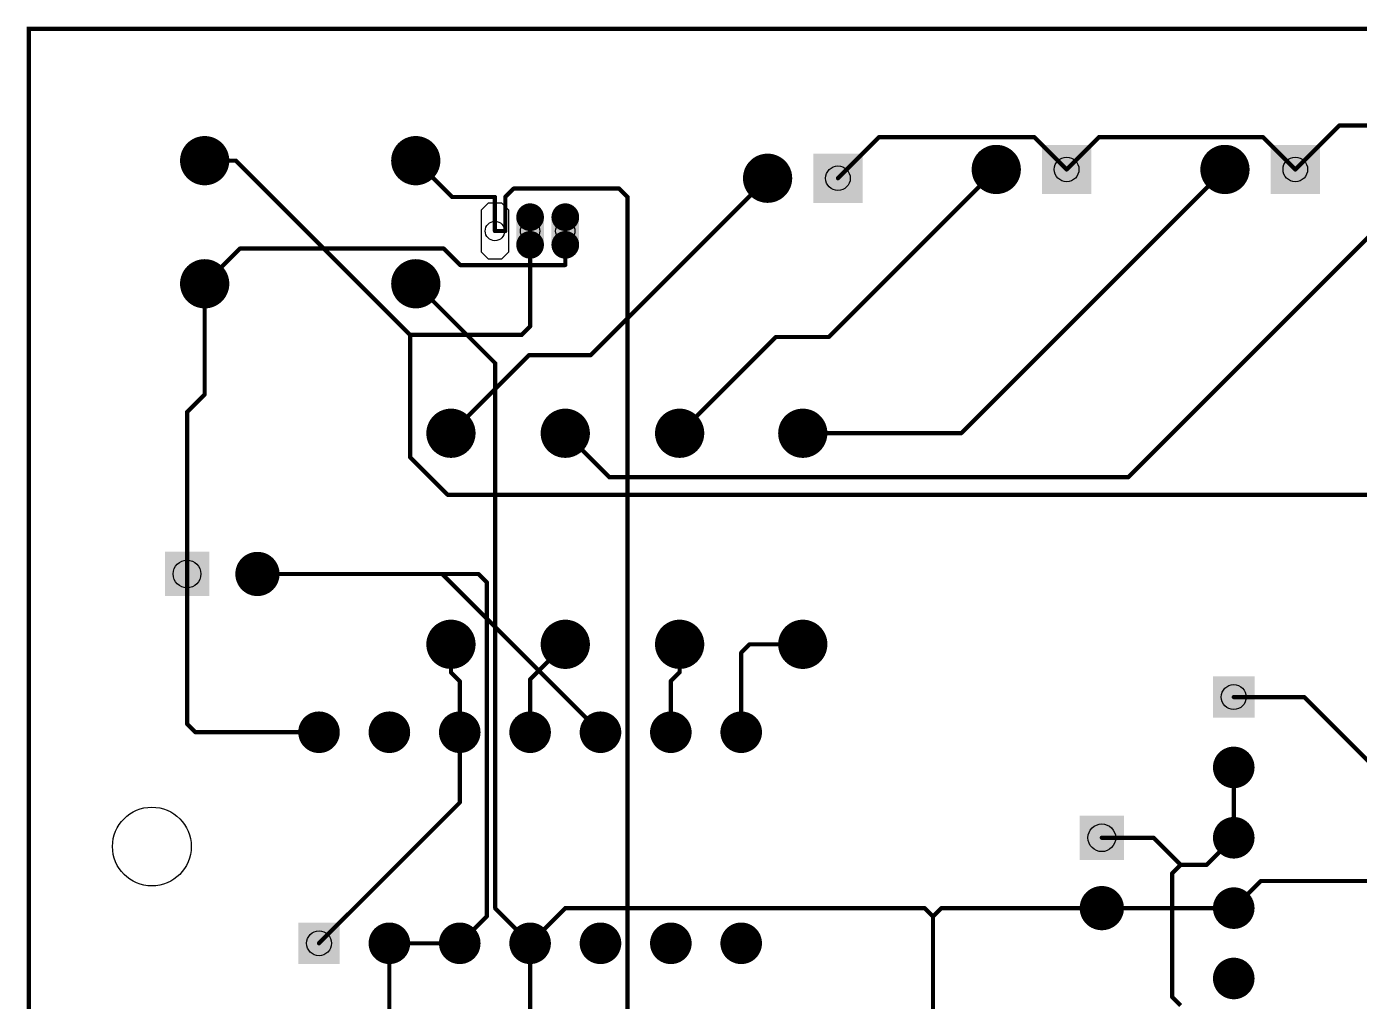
# Model space of a CAD drawing. Extents: x 0 to 4.18, y 0 to 3.93.
# Drawn here: x -0.003 to 1.891, y 2.542 to 3.928 of the extents above; entities that cross this region are included whole.
import ezdxf

# ---------------------------------------------------------------- set-up
doc = ezdxf.new("R2010")
doc.units = 0
for name, color, linetype in [('Board_Outline', 13, 'CONTINUOUS'), ('Bottom', 6, 'CONTINUOUS'), ('Drill_Bottom', 8, 'CONTINUOUS'), ('Drill_Top', 7, 'CONTINUOUS'), ('Top', 5, 'CONTINUOUS')]:
    doc.layers.add(name, color=color, linetype=linetype)

msp = doc.modelspace()

# ---------------------------------------------------------------- linework, layer by layer
at = {"layer": 'Board_Outline', "linetype": 'CONTINUOUS', "const_width": 0.006}
msp.add_lwpolyline([(0, 3.925), (4.1625, 3.925), (4.175, 0.0125), (0, 0), (0, 1.9), (0, 3.925)], dxfattribs=at)
at = {"layer": 'Bottom', "linetype": 'CONTINUOUS', "const_width": 0.006}
for points in [[(1.8625, 3.7875), (1.8, 3.725)], [(2.0375, 3.7875), (1.8625, 3.7875)], [(1.2085, 3.771), (1.15, 3.7125)], [(1.429, 3.771), (1.2085, 3.771)], [(1.475, 3.725), (1.429, 3.771)], [(0.55, 3.7375), (0.6016, 3.6859)], [(1.375, 3.725), (1.1369, 3.4869)], [(0.6773, 3.6859), (0.6893, 3.6979)], [(0.6893, 3.6979), (0.839, 3.6979)], [(0.839, 3.6979), (0.851, 3.6859)], [(0.6016, 3.6859), (0.6625, 3.6859)], [(0.6625, 3.6859), (0.6625, 3.6375)], [(0.6773, 3.6375), (0.6773, 3.6859)], [(0.851, 3.6859), (0.851, 2.4993)], [(0.6625, 3.6375), (0.6773, 3.6375)], [(0.7625, 3.6375), (0.7625, 3.5891)], [(0.3, 3.6125), (0.25, 3.5625)], [(0.5898, 3.6125), (0.3, 3.6125)], [(0.6132, 3.5891), (0.5898, 3.6125)], [(0.7625, 3.5891), (0.6132, 3.5891)], [(0.25, 3.5625), (0.25, 3.4053)], [(0.663, 3.4495), (0.55, 3.5625)], [(1.0619, 3.4869), (0.925, 3.35)], [(1.1369, 3.4869), (1.0619, 3.4869)], [(0.663, 2.6745), (0.663, 3.4495)], [(0.25, 3.4053), (0.225, 3.3803)], [(0.225, 3.3803), (0.225, 3.15)], [(0.225, 3.15), (0.225, 2.937)], [(0.639, 3.15), (0.325, 3.15)], [(0.651, 3.138), (0.639, 3.15)], [(0.651, 2.6635), (0.651, 3.138)], [(0.6, 3.05), (0.6, 3.0102)], [(0.7625, 3.05), (0.7125, 3)], [(0.925, 3.05), (0.925, 3.0103)], [(1.0245, 3.05), (1.0125, 3.038)], [(1.1, 3.05), (1.0245, 3.05)], [(1.0125, 3.038), (1.0125, 2.925)], [(0.6, 3.0102), (0.6125, 2.9977)], [(0.925, 3.0103), (0.9125, 2.9978)], [(0.6125, 2.9977), (0.6125, 2.925)], [(0.7125, 3), (0.7125, 2.925)], [(0.9125, 2.9978), (0.9125, 2.925)], [(0.225, 2.937), (0.237, 2.925)], [(0.237, 2.925), (0.4125, 2.925)], [(0.6125, 2.925), (0.6125, 2.825)], [(1.7125, 2.875), (1.7125, 2.775)], [(0.6125, 2.825), (0.4125, 2.625)], [(1.5985, 2.775), (1.525, 2.775)], [(1.637, 2.7365), (1.5985, 2.775)], [(1.7125, 2.775), (1.674, 2.7365)], [(1.637, 2.7365), (1.625, 2.7245)], [(1.625, 2.7245), (1.625, 2.5485)], [(1.674, 2.7365), (1.637, 2.7365)], [(0.7125, 2.625), (0.663, 2.6745)], [(0.6125, 2.625), (0.651, 2.6635)], [(0.5125, 2.625), (0.5125, 2.4875)], [(0.7125, 2.413), (0.7125, 2.625)], [(1.625, 2.5485), (1.637, 2.5365)]]:
    msp.add_lwpolyline(points, dxfattribs=at)
at = {"layer": 'Bottom', "linetype": 'CONTINUOUS'}
for points, const_width in [([(1.861, 3.7875, 1), (1.864, 3.7875, 1), (1.861, 3.7875, 1)], 0.003), ([(1.861, 3.7875, 1), (1.864, 3.7875, 1), (1.861, 3.7875, 1)], 0.003), ([(0.2675, 3.7375, 1), (0.2325, 3.7375, 1), (0.2675, 3.7375, 1)], 0.035), ([(0.5675, 3.7375, 1), (0.5325, 3.7375, 1), (0.5675, 3.7375, 1)], 0.035), ([(1.207, 3.771, 1), (1.21, 3.771, 1), (1.207, 3.771, 1)], 0.003), ([(1.207, 3.771, 1), (1.21, 3.771, 1), (1.207, 3.771, 1)], 0.003), ([(1.4275, 3.771, 1), (1.4305, 3.771, 1), (1.4275, 3.771, 1)], 0.003), ([(1.4275, 3.771, 1), (1.4305, 3.771, 1), (1.4275, 3.771, 1)], 0.003), ([(1.3925, 3.725, 1), (1.3575, 3.725, 1), (1.3925, 3.725, 1)], 0.035), ([(1.7175, 3.725, 1), (1.6825, 3.725, 1), (1.7175, 3.725, 1)], 0.035), ([(0.5485, 3.7375, 1), (0.5515, 3.7375, 1), (0.5485, 3.7375, 1)], 0.003), ([(1.0675, 3.7125, 1), (1.0325, 3.7125, 1), (1.0675, 3.7125, 1)], 0.035), ([(1.1485, 3.7125, 1), (1.1515, 3.7125, 1), (1.1485, 3.7125, 1)], 0.003), ([(1.3735, 3.725, 1), (1.3765, 3.725, 1), (1.3735, 3.725, 1)], 0.003), ([(1.4735, 3.725, 1), (1.4765, 3.725, 1), (1.4735, 3.725, 1)], 0.003), ([(1.7985, 3.725, 1), (1.8015, 3.725, 1), (1.7985, 3.725, 1)], 0.003), ([(0.6878, 3.6979, 1), (0.6908, 3.6979, 1), (0.6878, 3.6979, 1)], 0.003), ([(0.6878, 3.6979, 1), (0.6908, 3.6979, 1), (0.6878, 3.6979, 1)], 0.003), ([(0.8375, 3.6979, 1), (0.8405, 3.6979, 1), (0.8375, 3.6979, 1)], 0.003), ([(0.8375, 3.6979, 1), (0.8405, 3.6979, 1), (0.8375, 3.6979, 1)], 0.003), ([(0.6001, 3.6859, 1), (0.6031, 3.6859, 1), (0.6001, 3.6859, 1)], 0.003), ([(0.6001, 3.6859, 1), (0.6031, 3.6859, 1), (0.6001, 3.6859, 1)], 0.003), ([(0.661, 3.6859, 1), (0.664, 3.6859, 1), (0.661, 3.6859, 1)], 0.003), ([(0.661, 3.6859, 1), (0.664, 3.6859, 1), (0.661, 3.6859, 1)], 0.003), ([(0.6758, 3.6859, 1), (0.6788, 3.6859, 1), (0.6758, 3.6859, 1)], 0.003), ([(0.6758, 3.6859, 1), (0.6788, 3.6859, 1), (0.6758, 3.6859, 1)], 0.003), ([(0.7223, 3.6572, 1), (0.7027, 3.6572, 1), (0.7223, 3.6572, 1)], 0.0197), ([(0.7723, 3.6572, 1), (0.7527, 3.6572, 1), (0.7723, 3.6572, 1)], 0.0197), ([(0.8495, 3.6859, 1), (0.8525, 3.6859, 1), (0.8495, 3.6859, 1)], 0.003), ([(0.8495, 3.6859, 1), (0.8525, 3.6859, 1), (0.8495, 3.6859, 1)], 0.003), ([(0.661, 3.6375, 1), (0.664, 3.6375, 1), (0.661, 3.6375, 1)], 0.003), ([(0.661, 3.6375, 1), (0.664, 3.6375, 1), (0.661, 3.6375, 1)], 0.003), ([(0.6758, 3.6375, 1), (0.6788, 3.6375, 1), (0.6758, 3.6375, 1)], 0.003), ([(0.6758, 3.6375, 1), (0.6788, 3.6375, 1), (0.6758, 3.6375, 1)], 0.003), ([(0.7223, 3.6178, 1), (0.7027, 3.6178, 1), (0.7223, 3.6178, 1)], 0.0197), ([(0.7723, 3.6178, 1), (0.7527, 3.6178, 1), (0.7723, 3.6178, 1)], 0.0197), ([(0.761, 3.6375, 1), (0.764, 3.6375, 1), (0.761, 3.6375, 1)], 0.003), ([(0.2985, 3.6125, 1), (0.3015, 3.6125, 1), (0.2985, 3.6125, 1)], 0.003), ([(0.2985, 3.6125, 1), (0.3015, 3.6125, 1), (0.2985, 3.6125, 1)], 0.003), ([(0.5883, 3.6125, 1), (0.5913, 3.6125, 1), (0.5883, 3.6125, 1)], 0.003), ([(0.5883, 3.6125, 1), (0.5913, 3.6125, 1), (0.5883, 3.6125, 1)], 0.003), ([(0.2675, 3.5625, 1), (0.2325, 3.5625, 1), (0.2675, 3.5625, 1)], 0.035), ([(0.5675, 3.5625, 1), (0.5325, 3.5625, 1), (0.5675, 3.5625, 1)], 0.035), ([(0.6117, 3.5891, 1), (0.6147, 3.5891, 1), (0.6117, 3.5891, 1)], 0.003), ([(0.6117, 3.5891, 1), (0.6147, 3.5891, 1), (0.6117, 3.5891, 1)], 0.003), ([(0.761, 3.5891, 1), (0.764, 3.5891, 1), (0.761, 3.5891, 1)], 0.003), ([(0.761, 3.5891, 1), (0.764, 3.5891, 1), (0.761, 3.5891, 1)], 0.003), ([(0.2485, 3.5625, 1), (0.2515, 3.5625, 1), (0.2485, 3.5625, 1)], 0.003), ([(0.2485, 3.5625, 1), (0.2515, 3.5625, 1), (0.2485, 3.5625, 1)], 0.003), ([(0.5485, 3.5625, 1), (0.5515, 3.5625, 1), (0.5485, 3.5625, 1)], 0.003), ([(1.0604, 3.4869, 1), (1.0634, 3.4869, 1), (1.0604, 3.4869, 1)], 0.003), ([(1.0604, 3.4869, 1), (1.0634, 3.4869, 1), (1.0604, 3.4869, 1)], 0.003), ([(1.1354, 3.4869, 1), (1.1384, 3.4869, 1), (1.1354, 3.4869, 1)], 0.003), ([(1.1354, 3.4869, 1), (1.1384, 3.4869, 1), (1.1354, 3.4869, 1)], 0.003), ([(0.6615, 3.4495, 1), (0.6645, 3.4495, 1), (0.6615, 3.4495, 1)], 0.003), ([(0.6615, 3.4495, 1), (0.6645, 3.4495, 1), (0.6615, 3.4495, 1)], 0.003), ([(0.2485, 3.4053, 1), (0.2515, 3.4053, 1), (0.2485, 3.4053, 1)], 0.003), ([(0.2485, 3.4053, 1), (0.2515, 3.4053, 1), (0.2485, 3.4053, 1)], 0.003), ([(0.2235, 3.3803, 1), (0.2265, 3.3803, 1), (0.2235, 3.3803, 1)], 0.003), ([(0.2235, 3.3803, 1), (0.2265, 3.3803, 1), (0.2235, 3.3803, 1)], 0.003), ([(0.6175, 3.35, 1), (0.5825, 3.35, 1), (0.6175, 3.35, 1)], 0.035), ([(0.78, 3.35, 1), (0.745, 3.35, 1), (0.78, 3.35, 1)], 0.035), ([(0.9425, 3.35, 1), (0.9075, 3.35, 1), (0.9425, 3.35, 1)], 0.035), ([(1.1175, 3.35, 1), (1.0825, 3.35, 1), (1.1175, 3.35, 1)], 0.035), ([(0.9235, 3.35, 1), (0.9265, 3.35, 1), (0.9235, 3.35, 1)], 0.003), ([(0.3407, 3.15, 1), (0.3093, 3.15, 1), (0.3407, 3.15, 1)], 0.0315), ([(0.2235, 3.15, 1), (0.2265, 3.15, 1), (0.2235, 3.15, 1)], 0.003), ([(0.2235, 3.15, 1), (0.2265, 3.15, 1), (0.2235, 3.15, 1)], 0.003), ([(0.3235, 3.15, 1), (0.3265, 3.15, 1), (0.3235, 3.15, 1)], 0.003), ([(0.6375, 3.15, 1), (0.6405, 3.15, 1), (0.6375, 3.15, 1)], 0.003), ([(0.6375, 3.15, 1), (0.6405, 3.15, 1), (0.6375, 3.15, 1)], 0.003), ([(0.6495, 3.138, 1), (0.6525, 3.138, 1), (0.6495, 3.138, 1)], 0.003), ([(0.6495, 3.138, 1), (0.6525, 3.138, 1), (0.6495, 3.138, 1)], 0.003), ([(0.6175, 3.05, 1), (0.5825, 3.05, 1), (0.6175, 3.05, 1)], 0.035), ([(0.78, 3.05, 1), (0.745, 3.05, 1), (0.78, 3.05, 1)], 0.035), ([(0.9425, 3.05, 1), (0.9075, 3.05, 1), (0.9425, 3.05, 1)], 0.035), ([(1.1175, 3.05, 1), (1.0825, 3.05, 1), (1.1175, 3.05, 1)], 0.035), ([(0.5985, 3.05, 1), (0.6015, 3.05, 1), (0.5985, 3.05, 1)], 0.003), ([(0.761, 3.05, 1), (0.764, 3.05, 1), (0.761, 3.05, 1)], 0.003), ([(0.9235, 3.05, 1), (0.9265, 3.05, 1), (0.9235, 3.05, 1)], 0.003), ([(1.023, 3.05, 1), (1.026, 3.05, 1), (1.023, 3.05, 1)], 0.003), ([(1.023, 3.05, 1), (1.026, 3.05, 1), (1.023, 3.05, 1)], 0.003), ([(1.0985, 3.05, 1), (1.1015, 3.05, 1), (1.0985, 3.05, 1)], 0.003), ([(1.011, 3.038, 1), (1.014, 3.038, 1), (1.011, 3.038, 1)], 0.003), ([(1.011, 3.038, 1), (1.014, 3.038, 1), (1.011, 3.038, 1)], 0.003), ([(0.5985, 3.0102, 1), (0.6015, 3.0102, 1), (0.5985, 3.0102, 1)], 0.003), ([(0.5985, 3.0102, 1), (0.6015, 3.0102, 1), (0.5985, 3.0102, 1)], 0.003), ([(0.9235, 3.0103, 1), (0.9265, 3.0103, 1), (0.9235, 3.0103, 1)], 0.003), ([(0.9235, 3.0103, 1), (0.9265, 3.0103, 1), (0.9235, 3.0103, 1)], 0.003), ([(0.611, 2.9977, 1), (0.614, 2.9977, 1), (0.611, 2.9977, 1)], 0.003), ([(0.611, 2.9977, 1), (0.614, 2.9977, 1), (0.611, 2.9977, 1)], 0.003), ([(0.711, 3, 1), (0.714, 3, 1), (0.711, 3, 1)], 0.003), ([(0.711, 3, 1), (0.714, 3, 1), (0.711, 3, 1)], 0.003), ([(0.911, 2.9978, 1), (0.914, 2.9978, 1), (0.911, 2.9978, 1)], 0.003), ([(0.911, 2.9978, 1), (0.914, 2.9978, 1), (0.911, 2.9978, 1)], 0.003), ([(0.2235, 2.937, 1), (0.2265, 2.937, 1), (0.2235, 2.937, 1)], 0.003), ([(0.2235, 2.937, 1), (0.2265, 2.937, 1), (0.2235, 2.937, 1)], 0.003), ([(0.4273, 2.925, 1), (0.3977, 2.925, 1), (0.4273, 2.925, 1)], 0.0295), ([(0.5273, 2.925, 1), (0.4977, 2.925, 1), (0.5273, 2.925, 1)], 0.0295), ([(0.6273, 2.925, 1), (0.5977, 2.925, 1), (0.6273, 2.925, 1)], 0.0295), ([(0.7273, 2.925, 1), (0.6977, 2.925, 1), (0.7273, 2.925, 1)], 0.0295), ([(0.8273, 2.925, 1), (0.7977, 2.925, 1), (0.8273, 2.925, 1)], 0.0295), ([(0.9273, 2.925, 1), (0.8977, 2.925, 1), (0.9273, 2.925, 1)], 0.0295), ([(1.0273, 2.925, 1), (0.9977, 2.925, 1), (1.0273, 2.925, 1)], 0.0295), ([(0.2355, 2.925, 1), (0.2385, 2.925, 1), (0.2355, 2.925, 1)], 0.003), ([(0.2355, 2.925, 1), (0.2385, 2.925, 1), (0.2355, 2.925, 1)], 0.003), ([(0.411, 2.925, 1), (0.414, 2.925, 1), (0.411, 2.925, 1)], 0.003), ([(0.611, 2.925, 1), (0.614, 2.925, 1), (0.611, 2.925, 1)], 0.003), ([(0.611, 2.925, 1), (0.614, 2.925, 1), (0.611, 2.925, 1)], 0.003), ([(0.711, 2.925, 1), (0.714, 2.925, 1), (0.711, 2.925, 1)], 0.003), ([(0.911, 2.925, 1), (0.914, 2.925, 1), (0.911, 2.925, 1)], 0.003), ([(1.011, 2.925, 1), (1.014, 2.925, 1), (1.011, 2.925, 1)], 0.003), ([(1.7273, 2.875, 1), (1.6977, 2.875, 1), (1.7273, 2.875, 1)], 0.0295), ([(1.711, 2.875, 1), (1.714, 2.875, 1), (1.711, 2.875, 1)], 0.003), ([(0.611, 2.825, 1), (0.614, 2.825, 1), (0.611, 2.825, 1)], 0.003), ([(0.611, 2.825, 1), (0.614, 2.825, 1), (0.611, 2.825, 1)], 0.003), ([(1.7273, 2.775, 1), (1.6977, 2.775, 1), (1.7273, 2.775, 1)], 0.0295), ([(1.5235, 2.775, 1), (1.5265, 2.775, 1), (1.5235, 2.775, 1)], 0.003), ([(1.597, 2.775, 1), (1.6, 2.775, 1), (1.597, 2.775, 1)], 0.003), ([(1.597, 2.775, 1), (1.6, 2.775, 1), (1.597, 2.775, 1)], 0.003), ([(1.711, 2.775, 1), (1.714, 2.775, 1), (1.711, 2.775, 1)], 0.003), ([(1.711, 2.775, 1), (1.714, 2.775, 1), (1.711, 2.775, 1)], 0.003), ([(1.6235, 2.7245, 1), (1.6265, 2.7245, 1), (1.6235, 2.7245, 1)], 0.003), ([(1.6235, 2.7245, 1), (1.6265, 2.7245, 1), (1.6235, 2.7245, 1)], 0.003), ([(1.6355, 2.7365, 1), (1.6385, 2.7365, 1), (1.6355, 2.7365, 1)], 0.003), ([(1.6355, 2.7365, 1), (1.6385, 2.7365, 1), (1.6355, 2.7365, 1)], 0.003), ([(1.6355, 2.7365, 1), (1.6385, 2.7365, 1), (1.6355, 2.7365, 1)], 0.003), ([(1.6725, 2.7365, 1), (1.6755, 2.7365, 1), (1.6725, 2.7365, 1)], 0.003), ([(1.6725, 2.7365, 1), (1.6755, 2.7365, 1), (1.6725, 2.7365, 1)], 0.003), ([(1.5407, 2.675, 1), (1.5093, 2.675, 1), (1.5407, 2.675, 1)], 0.0315), ([(1.7273, 2.675, 1), (1.6977, 2.675, 1), (1.7273, 2.675, 1)], 0.0295), ([(0.6615, 2.6745, 1), (0.6645, 2.6745, 1), (0.6615, 2.6745, 1)], 0.003), ([(0.6615, 2.6745, 1), (0.6645, 2.6745, 1), (0.6615, 2.6745, 1)], 0.003), ([(0.5273, 2.625, 1), (0.4977, 2.625, 1), (0.5273, 2.625, 1)], 0.0295), ([(0.6273, 2.625, 1), (0.5977, 2.625, 1), (0.6273, 2.625, 1)], 0.0295), ([(0.6495, 2.6635, 1), (0.6525, 2.6635, 1), (0.6495, 2.6635, 1)], 0.003), ([(0.6495, 2.6635, 1), (0.6525, 2.6635, 1), (0.6495, 2.6635, 1)], 0.003), ([(0.7273, 2.625, 1), (0.6977, 2.625, 1), (0.7273, 2.625, 1)], 0.0295), ([(0.8273, 2.625, 1), (0.7977, 2.625, 1), (0.8273, 2.625, 1)], 0.0295), ([(0.9273, 2.625, 1), (0.8977, 2.625, 1), (0.9273, 2.625, 1)], 0.0295), ([(1.0273, 2.625, 1), (0.9977, 2.625, 1), (1.0273, 2.625, 1)], 0.0295), ([(0.411, 2.625, 1), (0.414, 2.625, 1), (0.411, 2.625, 1)], 0.003), ([(0.511, 2.625, 1), (0.514, 2.625, 1), (0.511, 2.625, 1)], 0.003), ([(0.611, 2.625, 1), (0.614, 2.625, 1), (0.611, 2.625, 1)], 0.003), ([(0.711, 2.625, 1), (0.714, 2.625, 1), (0.711, 2.625, 1)], 0.003), ([(0.711, 2.625, 1), (0.714, 2.625, 1), (0.711, 2.625, 1)], 0.003), ([(1.7273, 2.575, 1), (1.6977, 2.575, 1), (1.7273, 2.575, 1)], 0.0295), ([(1.6235, 2.5485, 1), (1.6265, 2.5485, 1), (1.6235, 2.5485, 1)], 0.003), ([(1.6235, 2.5485, 1), (1.6265, 2.5485, 1), (1.6235, 2.5485, 1)], 0.003)]:
    msp.add_lwpolyline(points, format="xyb", dxfattribs=dict(at, const_width=const_width))
msp.add_lwpolyline([(0.6428, 3.608), (0.6527, 3.5981), (0.6723, 3.5981), (0.6822, 3.608), (0.6822, 3.667), (0.6723, 3.6769), (0.6527, 3.6769), (0.6428, 3.667), (0.6428, 3.608)], dxfattribs=at)
at = {"layer": 'Bottom'}
for points in [[(1.44, 3.76), (1.51, 3.76), (1.44, 3.69), (1.51, 3.69)], [(1.765, 3.76), (1.835, 3.76), (1.765, 3.69), (1.835, 3.69)], [(1.115, 3.7475), (1.185, 3.7475), (1.115, 3.6775), (1.185, 3.6775)], [(0.6928, 3.6572), (0.7322, 3.6572), (0.6928, 3.6178), (0.7322, 3.6178)], [(0.7428, 3.6572), (0.7822, 3.6572), (0.7428, 3.6178), (0.7822, 3.6178)], [(0.1935, 3.1815), (0.2565, 3.1815), (0.1935, 3.1185), (0.2565, 3.1185)], [(1.683, 3.0045), (1.742, 3.0045), (1.683, 2.9455), (1.742, 2.9455)], [(1.4935, 2.8065), (1.5565, 2.8065), (1.4935, 2.7435), (1.5565, 2.7435)], [(0.383, 2.6545), (0.442, 2.6545), (0.383, 2.5955), (0.442, 2.5955)]]:
    msp.add_solid(points, dxfattribs=at)
at = {"layer": 'Drill_Bottom'}
for centre, radius in [((0.25, 3.7375), 0.0175), ((0.55, 3.7375), 0.0175), ((1.375, 3.725), 0.0175), ((1.475, 3.725), 0.0175), ((1.7, 3.725), 0.0175), ((1.8, 3.725), 0.0175), ((1.05, 3.7125), 0.0175), ((1.15, 3.7125), 0.0175), ((0.6625, 3.6375), 0.0138), ((0.7125, 3.6375), 0.0138), ((0.7625, 3.6375), 0.0138), ((0.25, 3.5625), 0.0175), ((0.55, 3.5625), 0.0175), ((0.6, 3.35), 0.0175), ((0.7625, 3.35), 0.0175), ((0.925, 3.35), 0.0175), ((1.1, 3.35), 0.0175), ((0.225, 3.15), 0.0197), ((0.325, 3.15), 0.0197), ((0.6, 3.05), 0.0175), ((0.7625, 3.05), 0.0175), ((0.925, 3.05), 0.0175), ((1.1, 3.05), 0.0175), ((1.7125, 2.975), 0.0177), ((0.4125, 2.925), 0.0177), ((0.5125, 2.925), 0.0177), ((0.6125, 2.925), 0.0177), ((0.7125, 2.925), 0.0177), ((0.8125, 2.925), 0.0177), ((0.9125, 2.925), 0.0177), ((1.0125, 2.925), 0.0177), ((1.7125, 2.875), 0.0177), ((0.175, 2.7625), 0.056), ((1.525, 2.775), 0.0197), ((1.7125, 2.775), 0.0177), ((1.525, 2.675), 0.0197), ((1.7125, 2.675), 0.0177), ((0.4125, 2.625), 0.0177), ((0.5125, 2.625), 0.0177), ((0.6125, 2.625), 0.0177), ((0.7125, 2.625), 0.0177), ((0.8125, 2.625), 0.0177), ((0.9125, 2.625), 0.0177), ((1.0125, 2.625), 0.0177), ((1.7125, 2.575), 0.0177)]:
    msp.add_circle(centre, radius, dxfattribs=at)
at = {"layer": 'Drill_Top'}
for centre, radius in [((0.25, 3.7375), 0.0175), ((0.55, 3.7375), 0.0175), ((1.375, 3.725), 0.0175), ((1.475, 3.725), 0.0175), ((1.7, 3.725), 0.0175), ((1.8, 3.725), 0.0175), ((1.05, 3.7125), 0.0175), ((1.15, 3.7125), 0.0175), ((0.6625, 3.6375), 0.0138), ((0.7125, 3.6375), 0.0138), ((0.7625, 3.6375), 0.0138), ((0.25, 3.5625), 0.0175), ((0.55, 3.5625), 0.0175), ((0.6, 3.35), 0.0175), ((0.7625, 3.35), 0.0175), ((0.925, 3.35), 0.0175), ((1.1, 3.35), 0.0175), ((0.225, 3.15), 0.0197), ((0.325, 3.15), 0.0197), ((0.6, 3.05), 0.0175), ((0.7625, 3.05), 0.0175), ((0.925, 3.05), 0.0175), ((1.1, 3.05), 0.0175), ((1.7125, 2.975), 0.0177), ((0.4125, 2.925), 0.0177), ((0.5125, 2.925), 0.0177), ((0.6125, 2.925), 0.0177), ((0.7125, 2.925), 0.0177), ((0.8125, 2.925), 0.0177), ((0.9125, 2.925), 0.0177), ((1.0125, 2.925), 0.0177), ((1.7125, 2.875), 0.0177), ((0.175, 2.7625), 0.056), ((1.525, 2.775), 0.0197), ((1.7125, 2.775), 0.0177), ((1.525, 2.675), 0.0197), ((1.7125, 2.675), 0.0177), ((0.4125, 2.625), 0.0177), ((0.5125, 2.625), 0.0177), ((0.6125, 2.625), 0.0177), ((0.7125, 2.625), 0.0177), ((0.8125, 2.625), 0.0177), ((0.9125, 2.625), 0.0177), ((1.0125, 2.625), 0.0177), ((1.7125, 2.575), 0.0177)]:
    msp.add_circle(centre, radius, dxfattribs=at)
at = {"layer": 'Top', "linetype": 'CONTINUOUS'}
for points, const_width in [([(0.2675, 3.7375, 1), (0.2325, 3.7375, 1), (0.2675, 3.7375, 1)], 0.035), ([(0.5675, 3.7375, 1), (0.5325, 3.7375, 1), (0.5675, 3.7375, 1)], 0.035), ([(1.5195, 3.771, 1), (1.5225, 3.771, 1), (1.5195, 3.771, 1)], 0.003), ([(1.5195, 3.771, 1), (1.5225, 3.771, 1), (1.5195, 3.771, 1)], 0.003), ([(1.7525, 3.771, 1), (1.7555, 3.771, 1), (1.7525, 3.771, 1)], 0.003), ([(1.7525, 3.771, 1), (1.7555, 3.771, 1), (1.7525, 3.771, 1)], 0.003), ([(1.3925, 3.725, 1), (1.3575, 3.725, 1), (1.3925, 3.725, 1)], 0.035), ([(1.7175, 3.725, 1), (1.6825, 3.725, 1), (1.7175, 3.725, 1)], 0.035), ([(0.2485, 3.7375, 1), (0.2515, 3.7375, 1), (0.2485, 3.7375, 1)], 0.003), ([(0.2928, 3.7375, 1), (0.2958, 3.7375, 1), (0.2928, 3.7375, 1)], 0.003), ([(0.2928, 3.7375, 1), (0.2958, 3.7375, 1), (0.2928, 3.7375, 1)], 0.003), ([(1.0675, 3.7125, 1), (1.0325, 3.7125, 1), (1.0675, 3.7125, 1)], 0.035), ([(1.0485, 3.7125, 1), (1.0515, 3.7125, 1), (1.0485, 3.7125, 1)], 0.003), ([(1.4735, 3.725, 1), (1.4765, 3.725, 1), (1.4735, 3.725, 1)], 0.003), ([(1.6985, 3.725, 1), (1.7015, 3.725, 1), (1.6985, 3.725, 1)], 0.003), ([(1.7985, 3.725, 1), (1.8015, 3.725, 1), (1.7985, 3.725, 1)], 0.003), ([(0.7223, 3.6572, 1), (0.7027, 3.6572, 1), (0.7223, 3.6572, 1)], 0.0197), ([(0.7723, 3.6572, 1), (0.7527, 3.6572, 1), (0.7723, 3.6572, 1)], 0.0197), ([(0.7223, 3.6178, 1), (0.7027, 3.6178, 1), (0.7223, 3.6178, 1)], 0.0197), ([(0.711, 3.6375, 1), (0.714, 3.6375, 1), (0.711, 3.6375, 1)], 0.003), ([(0.7723, 3.6178, 1), (0.7527, 3.6178, 1), (0.7723, 3.6178, 1)], 0.0197), ([(0.2675, 3.5625, 1), (0.2325, 3.5625, 1), (0.2675, 3.5625, 1)], 0.035), ([(0.5675, 3.5625, 1), (0.5325, 3.5625, 1), (0.5675, 3.5625, 1)], 0.035), ([(0.711, 3.5018, 1), (0.714, 3.5018, 1), (0.711, 3.5018, 1)], 0.003), ([(0.711, 3.5018, 1), (0.714, 3.5018, 1), (0.711, 3.5018, 1)], 0.003), ([(0.5405, 3.4898, 1), (0.5435, 3.4898, 1), (0.5405, 3.4898, 1)], 0.003), ([(0.5405, 3.4898, 1), (0.5435, 3.4898, 1), (0.5405, 3.4898, 1)], 0.003), ([(0.5405, 3.4898, 1), (0.5435, 3.4898, 1), (0.5405, 3.4898, 1)], 0.003), ([(0.699, 3.4898, 1), (0.702, 3.4898, 1), (0.699, 3.4898, 1)], 0.003), ([(0.699, 3.4898, 1), (0.702, 3.4898, 1), (0.699, 3.4898, 1)], 0.003), ([(0.7095, 3.461, 1), (0.7125, 3.461, 1), (0.7095, 3.461, 1)], 0.003), ([(0.7095, 3.461, 1), (0.7125, 3.461, 1), (0.7095, 3.461, 1)], 0.003), ([(0.797, 3.461, 1), (0.8, 3.461, 1), (0.797, 3.461, 1)], 0.003), ([(0.797, 3.461, 1), (0.8, 3.461, 1), (0.797, 3.461, 1)], 0.003), ([(0.6175, 3.35, 1), (0.5825, 3.35, 1), (0.6175, 3.35, 1)], 0.035), ([(0.78, 3.35, 1), (0.745, 3.35, 1), (0.78, 3.35, 1)], 0.035), ([(0.9425, 3.35, 1), (0.9075, 3.35, 1), (0.9425, 3.35, 1)], 0.035), ([(1.1175, 3.35, 1), (1.0825, 3.35, 1), (1.1175, 3.35, 1)], 0.035), ([(0.5985, 3.35, 1), (0.6015, 3.35, 1), (0.5985, 3.35, 1)], 0.003), ([(0.761, 3.35, 1), (0.764, 3.35, 1), (0.761, 3.35, 1)], 0.003), ([(1.0985, 3.35, 1), (1.1015, 3.35, 1), (1.0985, 3.35, 1)], 0.003), ([(1.3235, 3.35, 1), (1.3265, 3.35, 1), (1.3235, 3.35, 1)], 0.003), ([(1.3235, 3.35, 1), (1.3265, 3.35, 1), (1.3235, 3.35, 1)], 0.003), ([(0.5405, 3.316, 1), (0.5435, 3.316, 1), (0.5405, 3.316, 1)], 0.003), ([(0.5405, 3.316, 1), (0.5435, 3.316, 1), (0.5405, 3.316, 1)], 0.003), ([(0.8235, 3.2875, 1), (0.8265, 3.2875, 1), (0.8235, 3.2875, 1)], 0.003), ([(0.8235, 3.2875, 1), (0.8265, 3.2875, 1), (0.8235, 3.2875, 1)], 0.003), ([(1.561, 3.2875, 1), (1.564, 3.2875, 1), (1.561, 3.2875, 1)], 0.003), ([(1.561, 3.2875, 1), (1.564, 3.2875, 1), (1.561, 3.2875, 1)], 0.003), ([(0.594, 3.2625, 1), (0.597, 3.2625, 1), (0.594, 3.2625, 1)], 0.003), ([(0.594, 3.2625, 1), (0.597, 3.2625, 1), (0.594, 3.2625, 1)], 0.003), ([(0.3407, 3.15, 1), (0.3093, 3.15, 1), (0.3407, 3.15, 1)], 0.0315), ([(0.3235, 3.15, 1), (0.3265, 3.15, 1), (0.3235, 3.15, 1)], 0.003), ([(0.586, 3.15, 1), (0.589, 3.15, 1), (0.586, 3.15, 1)], 0.003), ([(0.586, 3.15, 1), (0.589, 3.15, 1), (0.586, 3.15, 1)], 0.003), ([(0.6175, 3.05, 1), (0.5825, 3.05, 1), (0.6175, 3.05, 1)], 0.035), ([(0.78, 3.05, 1), (0.745, 3.05, 1), (0.78, 3.05, 1)], 0.035), ([(0.9425, 3.05, 1), (0.9075, 3.05, 1), (0.9425, 3.05, 1)], 0.035), ([(1.1175, 3.05, 1), (1.0825, 3.05, 1), (1.1175, 3.05, 1)], 0.035), ([(1.711, 2.975, 1), (1.714, 2.975, 1), (1.711, 2.975, 1)], 0.003), ([(1.811, 2.975, 1), (1.814, 2.975, 1), (1.811, 2.975, 1)], 0.003), ([(1.811, 2.975, 1), (1.814, 2.975, 1), (1.811, 2.975, 1)], 0.003), ([(0.4273, 2.925, 1), (0.3977, 2.925, 1), (0.4273, 2.925, 1)], 0.0295), ([(0.5273, 2.925, 1), (0.4977, 2.925, 1), (0.5273, 2.925, 1)], 0.0295), ([(0.6273, 2.925, 1), (0.5977, 2.925, 1), (0.6273, 2.925, 1)], 0.0295), ([(0.7273, 2.925, 1), (0.6977, 2.925, 1), (0.7273, 2.925, 1)], 0.0295), ([(0.8273, 2.925, 1), (0.7977, 2.925, 1), (0.8273, 2.925, 1)], 0.0295), ([(0.9273, 2.925, 1), (0.8977, 2.925, 1), (0.9273, 2.925, 1)], 0.0295), ([(1.0273, 2.925, 1), (0.9977, 2.925, 1), (1.0273, 2.925, 1)], 0.0295), ([(0.811, 2.925, 1), (0.814, 2.925, 1), (0.811, 2.925, 1)], 0.003), ([(1.7273, 2.875, 1), (1.6977, 2.875, 1), (1.7273, 2.875, 1)], 0.0295), ([(1.7273, 2.775, 1), (1.6977, 2.775, 1), (1.7273, 2.775, 1)], 0.0295), ([(1.7495, 2.7135, 1), (1.7525, 2.7135, 1), (1.7495, 2.7135, 1)], 0.003), ([(1.7495, 2.7135, 1), (1.7525, 2.7135, 1), (1.7495, 2.7135, 1)], 0.003), ([(1.5407, 2.675, 1), (1.5093, 2.675, 1), (1.5407, 2.675, 1)], 0.0315), ([(1.7273, 2.675, 1), (1.6977, 2.675, 1), (1.7273, 2.675, 1)], 0.0295), ([(0.761, 2.675, 1), (0.764, 2.675, 1), (0.761, 2.675, 1)], 0.003), ([(0.761, 2.675, 1), (0.764, 2.675, 1), (0.761, 2.675, 1)], 0.003), ([(1.2716, 2.675, 1), (1.2746, 2.675, 1), (1.2716, 2.675, 1)], 0.003), ([(1.2716, 2.675, 1), (1.2746, 2.675, 1), (1.2716, 2.675, 1)], 0.003), ([(1.2956, 2.675, 1), (1.2986, 2.675, 1), (1.2956, 2.675, 1)], 0.003), ([(1.2956, 2.675, 1), (1.2986, 2.675, 1), (1.2956, 2.675, 1)], 0.003), ([(1.5235, 2.675, 1), (1.5265, 2.675, 1), (1.5235, 2.675, 1)], 0.003), ([(1.5235, 2.675, 1), (1.5265, 2.675, 1), (1.5235, 2.675, 1)], 0.003), ([(1.711, 2.675, 1), (1.714, 2.675, 1), (1.711, 2.675, 1)], 0.003), ([(1.711, 2.675, 1), (1.714, 2.675, 1), (1.711, 2.675, 1)], 0.003), ([(0.5273, 2.625, 1), (0.4977, 2.625, 1), (0.5273, 2.625, 1)], 0.0295), ([(0.6273, 2.625, 1), (0.5977, 2.625, 1), (0.6273, 2.625, 1)], 0.0295), ([(0.7273, 2.625, 1), (0.6977, 2.625, 1), (0.7273, 2.625, 1)], 0.0295), ([(0.8273, 2.625, 1), (0.7977, 2.625, 1), (0.8273, 2.625, 1)], 0.0295), ([(0.9273, 2.625, 1), (0.8977, 2.625, 1), (0.9273, 2.625, 1)], 0.0295), ([(1.0273, 2.625, 1), (0.9977, 2.625, 1), (1.0273, 2.625, 1)], 0.0295), ([(1.2836, 2.663, 1), (1.2866, 2.663, 1), (1.2836, 2.663, 1)], 0.003), ([(1.2836, 2.663, 1), (1.2866, 2.663, 1), (1.2836, 2.663, 1)], 0.003), ([(1.2836, 2.663, 1), (1.2866, 2.663, 1), (1.2836, 2.663, 1)], 0.003), ([(0.511, 2.625, 1), (0.514, 2.625, 1), (0.511, 2.625, 1)], 0.003), ([(0.611, 2.625, 1), (0.614, 2.625, 1), (0.611, 2.625, 1)], 0.003), ([(0.711, 2.625, 1), (0.714, 2.625, 1), (0.711, 2.625, 1)], 0.003), ([(1.7273, 2.575, 1), (1.6977, 2.575, 1), (1.7273, 2.575, 1)], 0.0295)]:
    msp.add_lwpolyline(points, format="xyb", dxfattribs=dict(at, const_width=const_width))
at = {"layer": 'Top', "linetype": 'CONTINUOUS', "const_width": 0.006}
for points in [[(1.475, 3.725), (1.521, 3.771)], [(1.521, 3.771), (1.754, 3.771)], [(1.754, 3.771), (1.8, 3.725)], [(0.2943, 3.7375), (0.25, 3.7375)], [(0.542, 3.4898), (0.2943, 3.7375)], [(1.05, 3.7125), (0.7985, 3.461)], [(1.7, 3.725), (1.325, 3.35)], [(2, 3.725), (1.5625, 3.2875)], [(0.7125, 3.5018), (0.7125, 3.6375)], [(0.7005, 3.4898), (0.7125, 3.5018)], [(0.542, 3.316), (0.542, 3.4898)], [(0.542, 3.4898), (0.7005, 3.4898)], [(0.711, 3.461), (0.6, 3.35)], [(0.7985, 3.461), (0.711, 3.461)], [(0.825, 3.2875), (0.7625, 3.35)], [(1.325, 3.35), (1.1, 3.35)], [(0.5955, 3.2625), (0.542, 3.316)], [(1.5625, 3.2875), (0.825, 3.2875)], [(2.5021, 3.2625), (0.5955, 3.2625)], [(0.325, 3.15), (0.5875, 3.15)], [(0.5875, 3.15), (0.8125, 2.925)], [(1.8125, 2.975), (1.7125, 2.975)], [(2.0125, 2.775), (1.8125, 2.975)], [(1.751, 2.7135), (1.7125, 2.675)], [(2.1023, 2.7135), (1.751, 2.7135)], [(0.7125, 2.625), (0.7625, 2.675)], [(0.7625, 2.675), (1.2731, 2.675)], [(1.2731, 2.675), (1.2851, 2.663)], [(1.2971, 2.675), (1.2851, 2.663)], [(1.525, 2.675), (1.2971, 2.675)], [(1.7125, 2.675), (1.525, 2.675)], [(1.2851, 2.663), (1.2851, 2.375)], [(0.5125, 2.625), (0.6125, 2.625)]]:
    msp.add_lwpolyline(points, dxfattribs=at)
at = {"layer": 'Top', "linetype": 'CONTINUOUS'}
msp.add_lwpolyline([(0.6428, 3.608), (0.6527, 3.5981), (0.6723, 3.5981), (0.6822, 3.608), (0.6822, 3.667), (0.6723, 3.6769), (0.6527, 3.6769), (0.6428, 3.667), (0.6428, 3.608)], dxfattribs=at)
at = {"layer": 'Top'}
for points in [[(1.44, 3.76), (1.51, 3.76), (1.44, 3.69), (1.51, 3.69)], [(1.765, 3.76), (1.835, 3.76), (1.765, 3.69), (1.835, 3.69)], [(1.115, 3.7475), (1.185, 3.7475), (1.115, 3.6775), (1.185, 3.6775)], [(0.6928, 3.6572), (0.7322, 3.6572), (0.6928, 3.6178), (0.7322, 3.6178)], [(0.7428, 3.6572), (0.7822, 3.6572), (0.7428, 3.6178), (0.7822, 3.6178)], [(0.1935, 3.1815), (0.2565, 3.1815), (0.1935, 3.1185), (0.2565, 3.1185)], [(1.683, 3.0045), (1.742, 3.0045), (1.683, 2.9455), (1.742, 2.9455)], [(1.4935, 2.8065), (1.5565, 2.8065), (1.4935, 2.7435), (1.5565, 2.7435)], [(0.383, 2.6545), (0.442, 2.6545), (0.383, 2.5955), (0.442, 2.5955)]]:
    msp.add_solid(points, dxfattribs=at)

doc.saveas('drawing.dxf')
